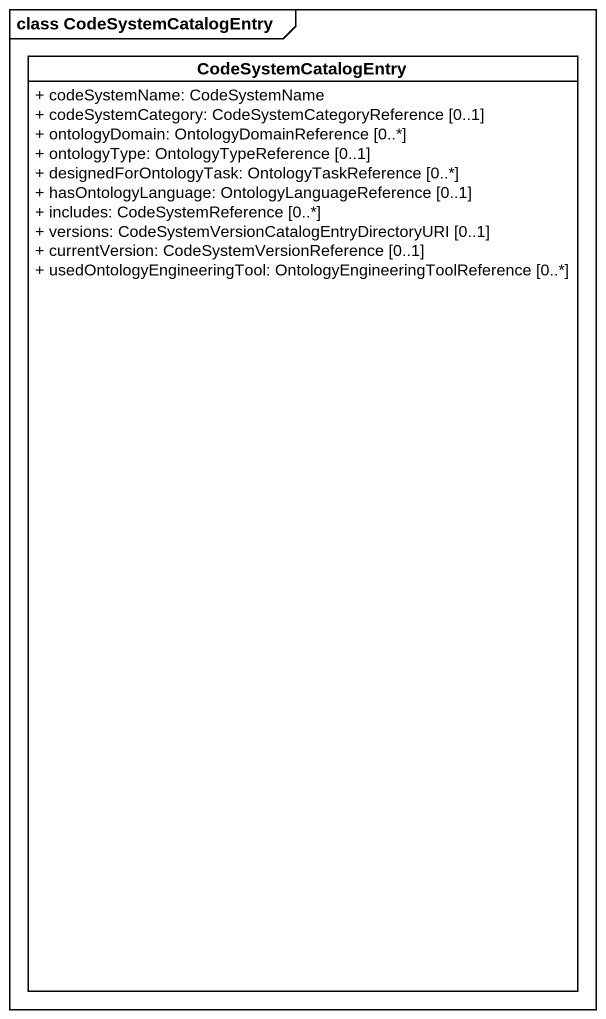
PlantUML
@startuml
mainframe class CodeSystemCatalogEntry
hide circle
hide empty members
skinparam classAttributeIconSize 0
class CodeSystemCatalogEntry #FFFFFF {
  + codeSystemName: CodeSystemName
  + codeSystemCategory: CodeSystemCategoryReference [0..1]
  + ontologyDomain: OntologyDomainReference [0..*]
  + ontologyType: OntologyTypeReference [0..1]
  + designedForOntologyTask: OntologyTaskReference [0..*]
  + hasOntologyLanguage: OntologyLanguageReference [0..1]
  + includes: CodeSystemReference [0..*]
  + versions: CodeSystemVersionCatalogEntryDirectoryURI [0..1]
  + currentVersion: CodeSystemVersionReference [0..1]
  + usedOntologyEngineeringTool: OntologyEngineeringToolReference [0..*]
}
@enduml
